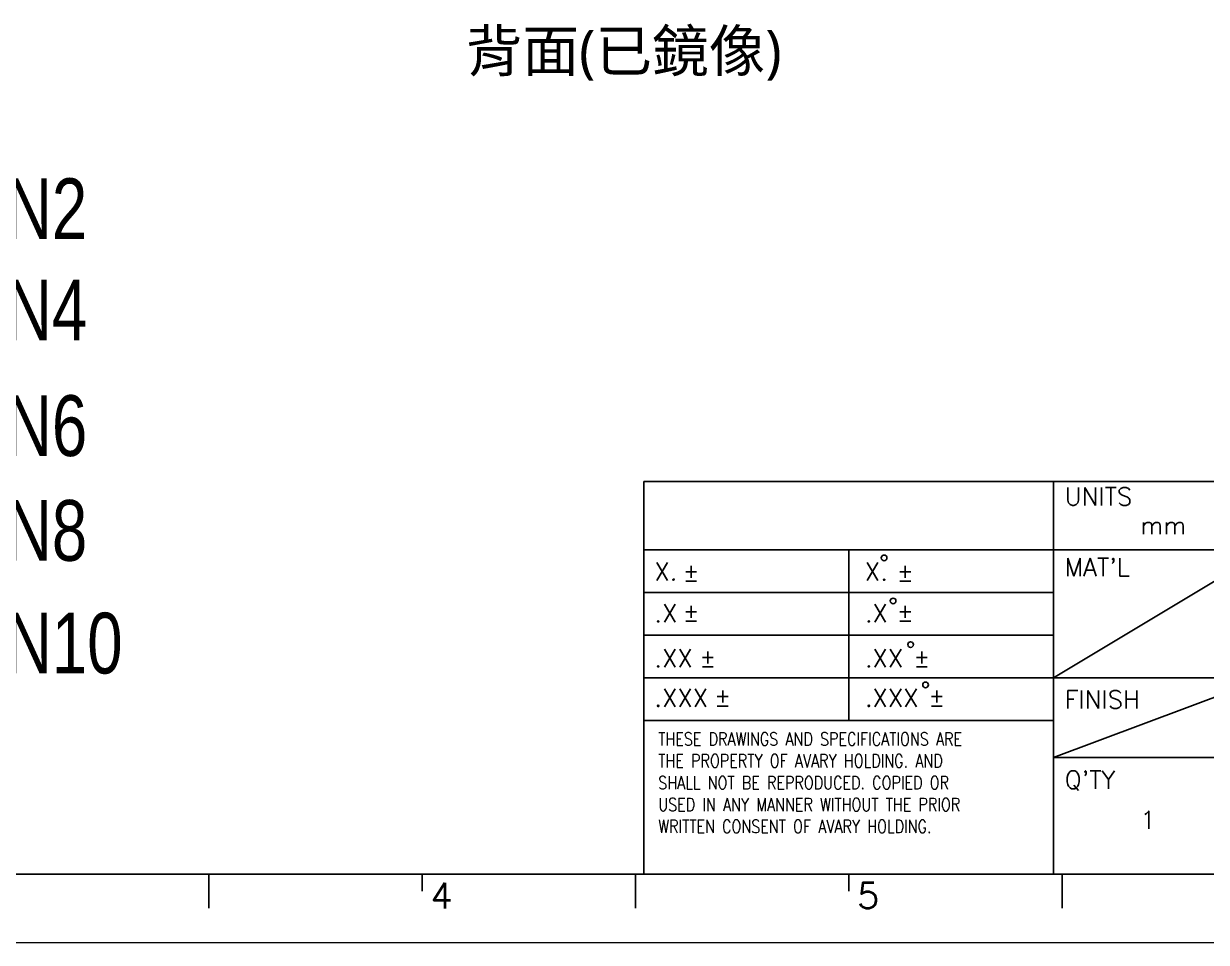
# Model space of a CAD drawing. Header units: millimetres. Extents: x 3193 to 3447, y -44 to 135.
# Drawn here: x 3279.8 to 3365.4, y -44.1 to 22.4 of the extents above; entities that cross this region are included whole.
import ezdxf

# ---------------------------------------------------------------- set-up
doc = ezdxf.new("R2010")
doc.units = ezdxf.units.MM
doc.header["$LTSCALE"] = 23.1
doc.linetypes.add('PHANTOM', pattern=[29.5, 9.5, -1.5, 3, -1.5, 3, -1.5, 9.5])
doc.layers.get('0').update_dxf_attribs({"linetype": 'CONTINUOUS'})
doc.layers.add('0PAPERF', color=2, linetype='PHANTOM', lineweight=0, plot=False)
doc.layers.add('備註', color=1, linetype='CONTINUOUS')
doc.styles.add('SIMPLEX', font='simplex.shx')
doc.styles.get("Standard").update_dxf_attribs({"font": 'simplex.shx', "width": 0.8})

msp = doc.modelspace()

# ---------------------------------------------------------------- linework, layer by layer
for p, q in [((3324.686, -10.765), (3324.686, -39.17)), ((3324.686, -10.765), (3438.923, -10.765)), ((3354.326, -10.765), (3354.326, -39.17)), ((3324.686, -15.705), (3369.763, -15.705)), ((3339.506, -28.055), (3339.506, -15.705)), ((3354.326, -24.968), (3369.763, -15.705)), ((3324.686, -18.793), (3354.326, -18.793)), ((3324.686, -21.88), (3354.326, -21.88)), ((3324.686, -24.968), (3369.763, -24.968)), ((3354.326, -30.745), (3369.763, -24.968)), ((3324.686, -28.055), (3354.326, -28.055)), ((3400.021, -30.745), (3354.326, -30.745)), ((3200.569, -39.17), (3438.923, -39.17)), ((3293.194, -39.17), (3293.194, -41.64)), ((3308.631, -39.17), (3308.631, -40.405)), ((3324.069, -39.17), (3324.069, -41.64)), ((3339.506, -39.17), (3339.506, -40.405)), ((3354.943, -39.17), (3354.943, -41.64))]:
    msp.add_line(p, q)
for centre in [(3342.068, -16.298), (3342.721, -19.412), (3343.987, -22.569), (3345.067, -25.481)]:
    msp.add_circle(centre, 0.204)
at = {"layer": '0PAPERF'}
msp.add_line((3193.467, -44.11), (3446.705, -44.11), dxfattribs=at)

# ---------------------------------------------------------------- texts
at = {"style": 'SIMPLEX'}
for s, height, p in [('UNITS', 1.2967, (3355.137, -12.499)), ('mm', 1.2967, (3360.606, -14.59)), ('X.', 1.2967, (3325.442, -17.926)), ('%%p ', 1.2967, (3327.495, -17.975)), ('X.', 1.2967, (3340.679, -17.926)), ('%%p ', 1.2967, (3342.991, -17.975)), ("MAT'L", 1.2967, (3355.137, -17.619)), ('.X', 1.2967, (3325.442, -20.942)), ('.X', 1.2967, (3340.679, -20.942)), ('%%p ', 1.2967, (3327.495, -20.877)), ('%%p ', 1.2967, (3342.991, -20.877)), ('.XX', 1.2967, (3325.442, -24.197)), ('%%p ', 1.2967, (3328.695, -24.18)), ('.XX', 1.2967, (3340.679, -24.197)), ('%%p ', 1.2967, (3344.191, -24.18)), ('.XXX', 1.2967, (3325.442, -27.061)), ('%%p ', 1.2967, (3329.775, -27.012)), ('.XXX', 1.2967, (3340.679, -27.061)), ('%%p ', 1.2967, (3345.271, -27.012)), ('FINISH', 1.2967, (3355.137, -27.187)), ("Q'TY", 1.2967, (3355.137, -32.996)), ('1', 1.297, (3360.606, -35.907)), ('4', 1.852, (3309.249, -41.665)), ('5', 1.852, (3340.124, -41.665))]:
    msp.add_text(s, height=height, dxfattribs=at).set_placement(p)
at = {"color": 3, "lineweight": 0, "insert": (3325.722, -28.924), "char_height": 0.948544, "width": 26.09699, "attachment_point": 1}
msp.add_mtext('THESE DRAWINGS AND SPECIFICATIONS ARE THE PROPERTY OF AVARY HOLDING. AND SHALL NOT BE REPRODUCED. COPIED OR USED IN ANY MANNER WITHOUT THE PRIOR WRITTEN CONSENT OF AVARY HOLDING.', dxfattribs=at)
at = {"layer": '備註', "insert": (3311.792, 21.893), "char_height": 3.00724, "width": 37.93293, "attachment_point": 1, "style": 'SIMPLEX'}
msp.add_mtext('{\\fMicrosoft JhengHei|b0|i0|c136|p18;背面(已鏡像)}', dxfattribs=at)
at = {"layer": '備註', "color": 1, "lineweight": 0, "insert": (3210.365, -4.529), "char_height": 4.39499, "attachment_point": 1, "bg_fill": 2}
msp.add_mtext('{\\fPMingLiU|b0|i0|c136|p2;\\C256;第三對絕緣阻值量測線: PIN5&PIN6', dxfattribs=at)

# ---------------------------------------------------------------- next in the draw order: texts
at = {"layer": '備註', "color": 1, "lineweight": 0, "char_height": 4.39499, "attachment_point": 1, "bg_fill": 2}
for s, insert in [('{\\fPMingLiU|b0|i0|c136|p2;\\C256;第一對絕緣阻值量測線: PIN1&PIN2\\P\\fPMingLiU|b0|i0|c136|p2;第二對絕緣阻值量測線: PIN3&PIN4}', (3210.365, 11.163)), ('{\\fPMingLiU|b0|i0|c136|p2;\\C256;第四對絕緣阻值量測線: PIN7&PIN8}', (3210.365, -12.11))]:
    msp.add_mtext(s, dxfattribs=dict(at, insert=insert))

# ---------------------------------------------------------------- next in the draw order: texts
at = {"layer": '備註', "color": 1, "lineweight": 0, "insert": (3210.365, -20.262), "char_height": 4.39499, "attachment_point": 1, "bg_fill": 2}
msp.add_mtext('{\\fPMingLiU|b0|i0|c136|p2;\\C256;第五對絕緣阻值量測線: PIN9&PIN10}', dxfattribs=at)

doc.saveas('drawing.dxf')
